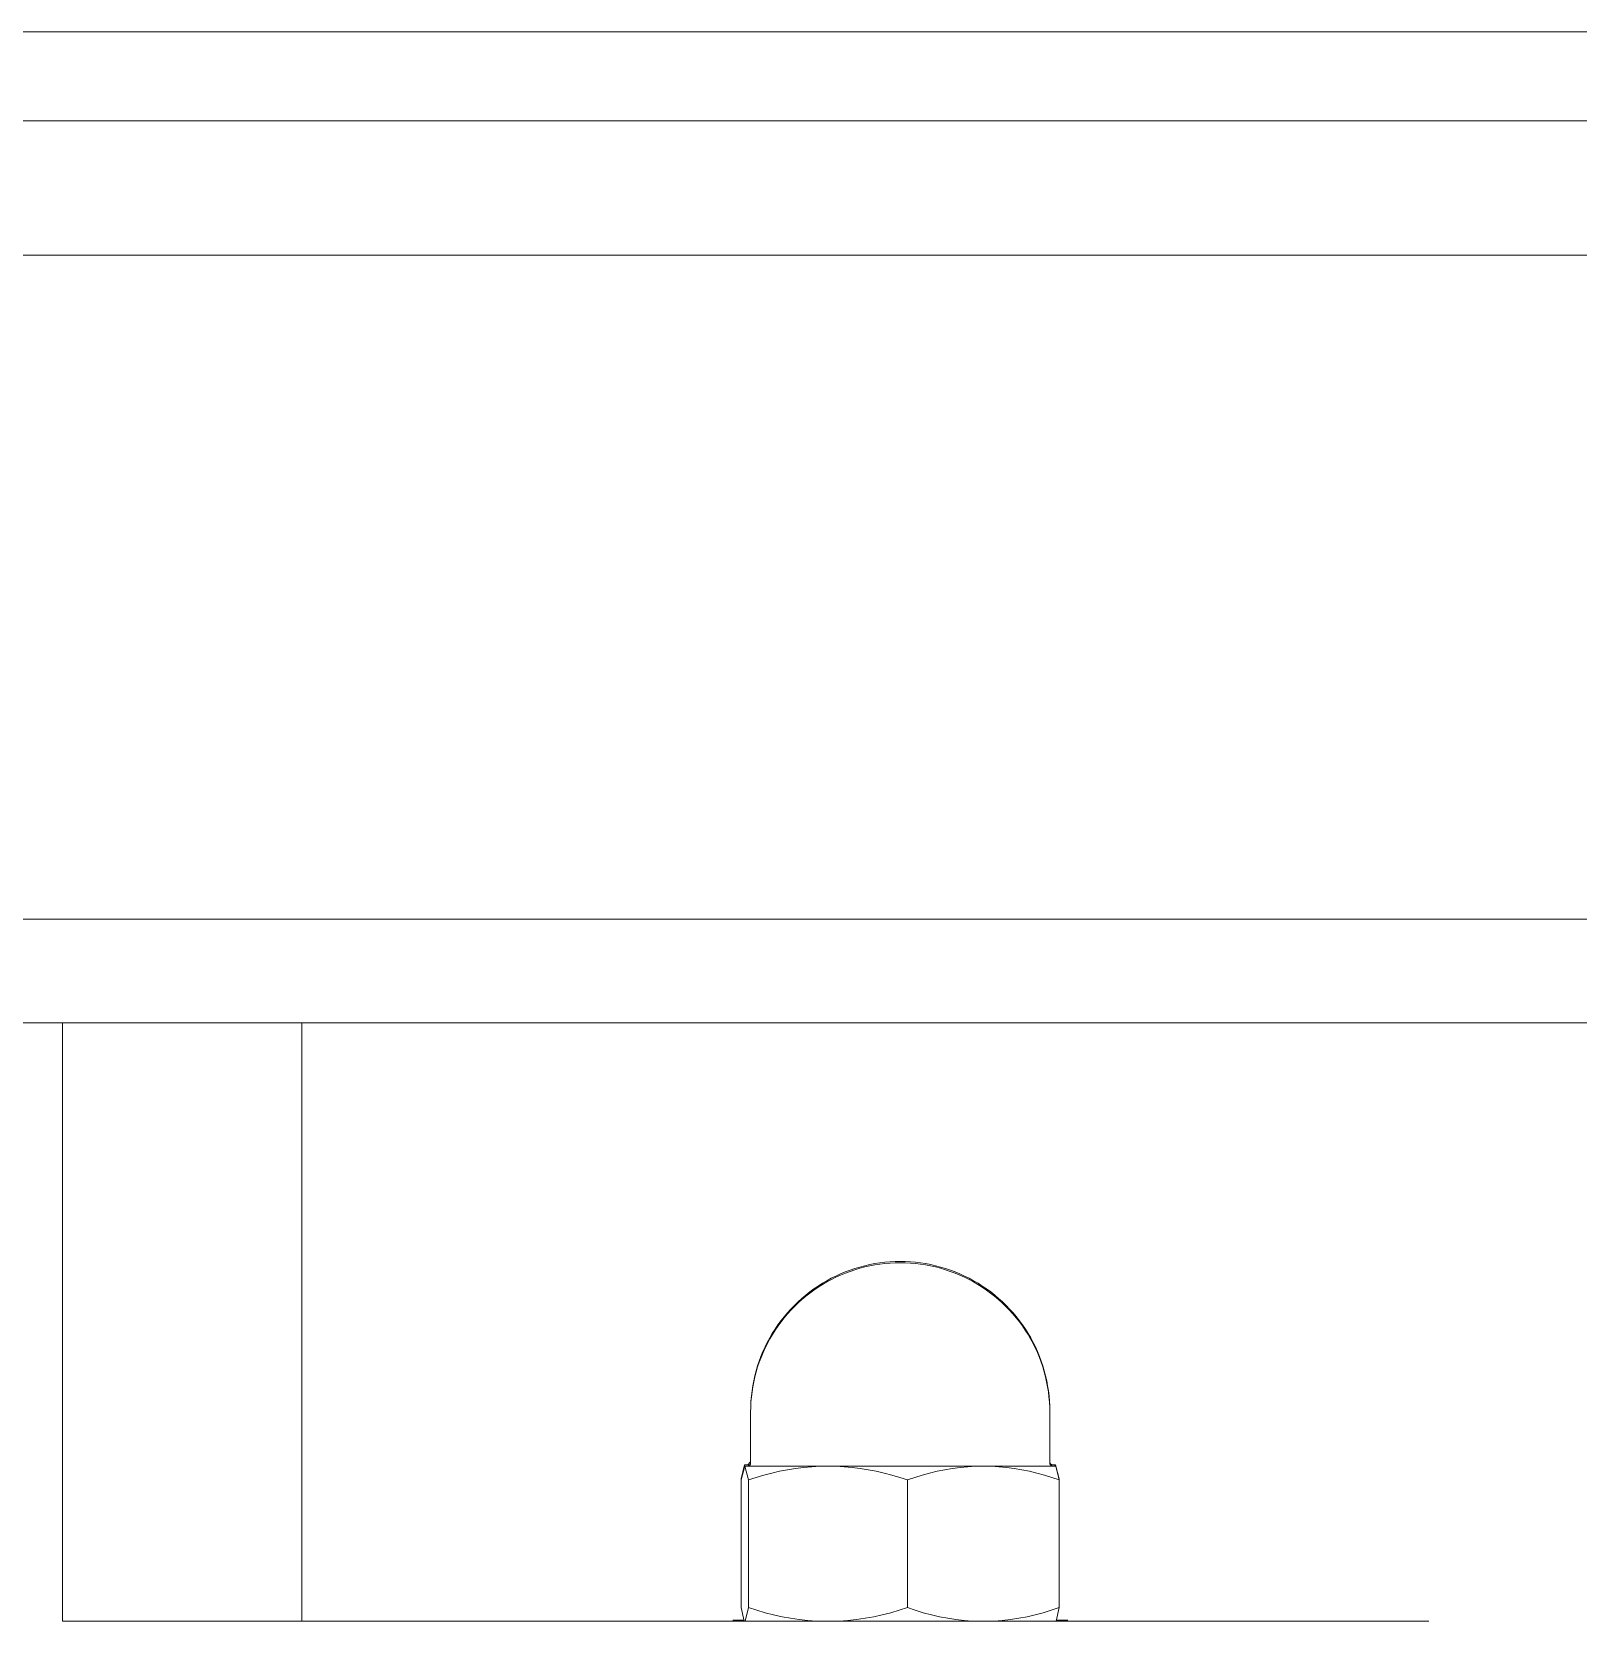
# Model space of a CAD drawing. Header units: inches. Extents: x -16 to 183, y -17 to 123.
# Drawn here: x -5.372 to -2.828, y 105.424 to 108.04 of the extents above; entities that cross this region are included whole.
import ezdxf

# ---------------------------------------------------------------- set-up
doc = ezdxf.new("R2010")
doc.units = ezdxf.units.IN
doc.layers.add('ZANO_R', color=7, linetype='Continuous', lineweight=0)

msp = doc.modelspace()

# ---------------------------------------------------------------- linework, layer by layer
at = {"layer": 'ZANO_R'}
for p, q in [((62.98564, 108.0405), (-7.48676, 108.0405)), ((-7.48676, 107.8939), (62.98564, 107.8939)), ((62.98564, 107.67262), (-7.48676, 107.67262)), ((-7.48676, 106.58005), (62.98564, 106.58005)), ((62.98564, 106.40938), (-7.48676, 106.40938)), ((-5.3214, 105.42448), (-5.3214, 106.40938)), ((-4.9277, 105.42448), (-4.9277, 106.40938)), ((-4.03383, 105.99937), (-4.02595, 106.00232)), ((-4.02595, 106.00232), (-4.01798, 106.00501)), ((-4.02585, 106.00033), (-4.01789, 106.00301)), ((-4.01798, 106.00501), (-4.00992, 106.00742)), ((-4.01789, 106.00301), (-4.00984, 106.00542)), ((-4.00992, 106.00742), (-4.00178, 106.00955)), ((-4.00984, 106.00542), (-4.00171, 106.00755)), ((-4.00178, 106.00955), (-3.99358, 106.01141)), ((-4.00171, 106.00755), (-3.99351, 106.0094)), ((-3.99358, 106.01141), (-3.98531, 106.01298)), ((-3.99351, 106.0094), (-3.98526, 106.01096)), ((-3.98531, 106.01298), (-3.977, 106.01427)), ((-3.98526, 106.01096), (-3.97696, 106.01225)), ((-3.977, 106.01427), (-3.96865, 106.01528)), ((-3.97696, 106.01225), (-3.96862, 106.01325)), ((-3.96865, 106.01528), (-3.96026, 106.01599)), ((-3.96862, 106.01325), (-3.96024, 106.01397)), ((-3.96026, 106.01599), (-3.95186, 106.01642)), ((-3.96024, 106.01397), (-3.95185, 106.0144)), ((-3.95186, 106.01642), (-3.94345, 106.01657)), ((-3.95185, 106.0144), (-3.94345, 106.01454)), ((-3.94345, 106.01657), (-3.93504, 106.01642)), ((-3.94345, 106.01454), (-3.93505, 106.0144)), ((-3.93505, 106.0144), (-3.92666, 106.01397)), ((-3.93504, 106.01642), (-3.92664, 106.01599)), ((-3.92666, 106.01397), (-3.91829, 106.01325)), ((-3.92664, 106.01599), (-3.91826, 106.01528)), ((-3.91829, 106.01325), (-3.90995, 106.01225)), ((-3.91826, 106.01528), (-3.9099, 106.01427)), ((-3.90995, 106.01225), (-3.90164, 106.01096)), ((-3.9099, 106.01427), (-3.90159, 106.01298)), ((-3.90164, 106.01096), (-3.89339, 106.0094)), ((-3.90159, 106.01298), (-3.89333, 106.01141)), ((-3.89339, 106.0094), (-3.88519, 106.00755)), ((-3.89333, 106.01141), (-3.88512, 106.00955)), ((-3.88519, 106.00755), (-3.87706, 106.00542)), ((-3.88512, 106.00955), (-3.87698, 106.00742)), ((-3.87706, 106.00542), (-3.86901, 106.00301)), ((-3.87698, 106.00742), (-3.86892, 106.00501)), ((-3.86901, 106.00301), (-3.86105, 106.00033)), ((-3.86892, 106.00501), (-3.86095, 106.00232)), ((-3.86095, 106.00232), (-3.85307, 105.99937)), ((-4.08551, 105.97142), (-4.07856, 105.97616)), ((-4.07856, 105.97616), (-4.07145, 105.98066)), ((-4.07841, 105.97423), (-4.0713, 105.97872)), ((-4.07145, 105.98066), (-4.06419, 105.98491)), ((-4.0713, 105.97872), (-4.06405, 105.98296)), ((-4.06419, 105.98491), (-4.05679, 105.98891)), ((-4.06405, 105.98296), (-4.05666, 105.98695)), ((-4.05679, 105.98891), (-4.04926, 105.99266)), ((-4.05666, 105.98695), (-4.04913, 105.99069)), ((-4.04926, 105.99266), (-4.0416, 105.99615)), ((-4.04913, 105.99069), (-4.04148, 105.99417)), ((-4.0416, 105.99615), (-4.03383, 105.99937)), ((-4.04148, 105.99417), (-4.03372, 105.99739)), ((-4.03372, 105.99739), (-4.02585, 106.00033)), ((-3.86105, 106.00033), (-3.85318, 105.99739)), ((-3.85318, 105.99739), (-3.84542, 105.99417)), ((-3.85307, 105.99937), (-3.8453, 105.99615)), ((-3.84542, 105.99417), (-3.83777, 105.99069)), ((-3.8453, 105.99615), (-3.83765, 105.99266)), ((-3.83777, 105.99069), (-3.83025, 105.98695)), ((-3.83765, 105.99266), (-3.83011, 105.98891)), ((-3.83025, 105.98695), (-3.82285, 105.98296)), ((-3.83011, 105.98891), (-3.82271, 105.98491)), ((-3.82285, 105.98296), (-3.8156, 105.97872)), ((-3.82271, 105.98491), (-3.81545, 105.98066)), ((-3.8156, 105.97872), (-3.8085, 105.97423)), ((-3.81545, 105.98066), (-3.80835, 105.97616)), ((-3.80835, 105.97616), (-3.80139, 105.97142)), ((-4.11762, 105.94432), (-4.11157, 105.95018)), ((-4.11157, 105.95018), (-4.10533, 105.95582)), ((-4.1114, 105.94831), (-4.10517, 105.95394)), ((-4.10533, 105.95582), (-4.09891, 105.96124)), ((-4.10517, 105.95394), (-4.09874, 105.95935)), ((-4.09891, 105.96124), (-4.09229, 105.96645)), ((-4.09874, 105.95935), (-4.09213, 105.96454)), ((-4.09229, 105.96645), (-4.08551, 105.97142)), ((-4.09213, 105.96454), (-4.08535, 105.96951)), ((-4.08535, 105.96951), (-4.07841, 105.97423)), ((-3.8085, 105.97423), (-3.80155, 105.96951)), ((-3.80155, 105.96951), (-3.79477, 105.96454)), ((-3.80139, 105.97142), (-3.79461, 105.96645)), ((-3.79477, 105.96454), (-3.78816, 105.95935)), ((-3.79461, 105.96645), (-3.788, 105.96124)), ((-3.78816, 105.95935), (-3.78174, 105.95394)), ((-3.788, 105.96124), (-3.78157, 105.95582)), ((-3.78174, 105.95394), (-3.7755, 105.94831)), ((-3.78157, 105.95582), (-3.77533, 105.95018)), ((-3.77533, 105.95018), (-3.76928, 105.94432)), ((-4.13969, 105.91895), (-4.1345, 105.92558)), ((-4.13952, 105.91716), (-4.13433, 105.92377)), ((-4.1345, 105.92558), (-4.12909, 105.93202)), ((-4.13433, 105.92377), (-4.12891, 105.93019)), ((-4.12909, 105.93202), (-4.12346, 105.93827)), ((-4.12891, 105.93019), (-4.12328, 105.93643)), ((-4.12346, 105.93827), (-4.11762, 105.94432)), ((-4.12328, 105.93643), (-4.11744, 105.94247)), ((-4.11744, 105.94247), (-4.1114, 105.94831)), ((-3.7755, 105.94831), (-3.76946, 105.94247)), ((-3.76946, 105.94247), (-3.76362, 105.93643)), ((-3.76928, 105.94432), (-3.76344, 105.93827)), ((-3.76362, 105.93643), (-3.75799, 105.93019)), ((-3.76344, 105.93827), (-3.75781, 105.93202)), ((-3.75799, 105.93019), (-3.75258, 105.92377)), ((-3.75781, 105.93202), (-3.7524, 105.92558)), ((-3.75258, 105.92377), (-3.74739, 105.91716)), ((-3.7524, 105.92558), (-3.74721, 105.91895)), ((-4.1581, 105.89081), (-4.15386, 105.89808)), ((-4.15793, 105.88908), (-4.15369, 105.89633)), ((-4.15386, 105.89808), (-4.14938, 105.9052)), ((-4.15369, 105.89633), (-4.1492, 105.90343)), ((-4.14938, 105.9052), (-4.14465, 105.91216)), ((-4.1492, 105.90343), (-4.14448, 105.91038)), ((-4.14465, 105.91216), (-4.13969, 105.91895)), ((-4.14448, 105.91038), (-4.13952, 105.91716)), ((-3.74739, 105.91716), (-3.74243, 105.91038)), ((-3.74721, 105.91895), (-3.74225, 105.91216)), ((-3.74243, 105.91038), (-3.7377, 105.90343)), ((-3.74225, 105.91216), (-3.73753, 105.9052)), ((-3.7377, 105.90343), (-3.73321, 105.89633)), ((-3.73753, 105.9052), (-3.73304, 105.89808)), ((-3.73321, 105.89633), (-3.72897, 105.88908)), ((-3.73304, 105.89808), (-3.72881, 105.89081)), ((-4.16929, 105.8682), (-4.16582, 105.87587)), ((-4.16914, 105.86651), (-4.16566, 105.87416)), ((-4.16582, 105.87587), (-4.16208, 105.88341)), ((-4.16566, 105.87416), (-4.16193, 105.88168)), ((-4.16208, 105.88341), (-4.1581, 105.89081)), ((-4.16193, 105.88168), (-4.15793, 105.88908)), ((-3.72897, 105.88908), (-3.72498, 105.88168)), ((-3.72881, 105.89081), (-3.72482, 105.88341)), ((-3.72498, 105.88168), (-3.72124, 105.87416)), ((-3.72482, 105.88341), (-3.72109, 105.87587)), ((-3.72124, 105.87416), (-3.71776, 105.86651)), ((-3.72109, 105.87587), (-3.71762, 105.8682)), ((-4.1805, 105.8365), (-4.1781, 105.84457)), ((-4.1781, 105.84457), (-4.17544, 105.85254)), ((-4.17799, 105.84292), (-4.17531, 105.85088)), ((-4.17544, 105.85254), (-4.1725, 105.86043)), ((-4.17531, 105.85088), (-4.17236, 105.85875)), ((-4.1725, 105.86043), (-4.16929, 105.8682)), ((-4.17236, 105.85875), (-4.16914, 105.86651)), ((-3.71776, 105.86651), (-3.71454, 105.85875)), ((-3.71762, 105.8682), (-3.71441, 105.86043)), ((-3.71454, 105.85875), (-3.7116, 105.85088)), ((-3.71441, 105.86043), (-3.71147, 105.85254)), ((-3.7116, 105.85088), (-3.70892, 105.84292)), ((-3.71147, 105.85254), (-3.7088, 105.84457)), ((-3.7088, 105.84457), (-3.7064, 105.8365)), ((-4.18601, 105.81188), (-4.18445, 105.82015)), ((-4.18594, 105.81029), (-4.18437, 105.81854)), ((-4.18445, 105.82015), (-4.18262, 105.82836)), ((-4.18437, 105.81854), (-4.18252, 105.82674)), ((-4.18262, 105.82836), (-4.1805, 105.8365)), ((-4.18252, 105.82674), (-4.18039, 105.83487)), ((-4.18039, 105.83487), (-4.17799, 105.84292)), ((-3.70892, 105.84292), (-3.70651, 105.83487)), ((-3.70651, 105.83487), (-3.70439, 105.82674)), ((-3.7064, 105.8365), (-3.70429, 105.82836)), ((-3.70439, 105.82674), (-3.70254, 105.81854)), ((-3.70429, 105.82836), (-3.70245, 105.82015)), ((-3.70254, 105.81854), (-3.70097, 105.81029)), ((-3.70245, 105.82015), (-3.70089, 105.81188)), ((-4.18897, 105.78683), (-4.18827, 105.79521)), ((-4.18894, 105.78527), (-4.18822, 105.79364)), ((-4.18827, 105.79521), (-4.18728, 105.80357)), ((-4.18822, 105.79364), (-4.18722, 105.80198)), ((-4.18728, 105.80357), (-4.18601, 105.81188)), ((-4.18722, 105.80198), (-4.18594, 105.81029)), ((-3.70097, 105.81029), (-3.69968, 105.80198)), ((-3.70089, 105.81188), (-3.69962, 105.80357)), ((-3.69968, 105.80198), (-3.69868, 105.79364)), ((-3.69962, 105.80357), (-3.69863, 105.79521)), ((-3.69868, 105.79364), (-3.69796, 105.78527)), ((-3.69863, 105.79521), (-3.69793, 105.78683)), ((-4.18951, 105.76848), (-4.18937, 105.77688)), ((-4.18951, 105.68462), (-4.18951, 105.76848)), ((-4.18939, 105.77842), (-4.18897, 105.78683)), ((-4.18937, 105.77688), (-4.18894, 105.78527)), ((-3.69796, 105.78527), (-3.69753, 105.77688)), ((-3.69793, 105.78683), (-3.69752, 105.77842)), ((-3.69753, 105.77688), (-3.69739, 105.76848)), ((-3.69739, 105.76848), (-3.69739, 105.68462)), ((-4.20505, 105.65907), (-4.19953, 105.68182)), ((-4.20505, 105.65704), (-4.19915, 105.6799)), ((-4.19953, 105.68182), (-4.19936, 105.68192)), ((-4.19935, 105.68192), (-4.19936, 105.68192)), ((-4.19936, 105.68192), (-4.19936, 105.68192)), ((-4.19936, 105.68192), (-4.19936, 105.68192)), ((-4.19936, 105.68192), (-4.19935, 105.68192)), ((-4.19935, 105.68192), (-4.19935, 105.68192)), ((-4.19935, 105.68192), (-4.19928, 105.68192)), ((-4.19928, 105.68192), (-4.19892, 105.68192)), ((-4.19915, 105.6799), (-4.19325, 105.65704)), ((-4.06626, 105.6799), (-4.19897, 105.6799)), ((-4.19892, 105.68192), (-4.1973, 105.68192)), ((-4.1973, 105.68192), (-4.19036, 105.68192)), ((-4.19408, 105.68195), (-4.18951, 105.68665)), ((-4.19369, 105.67997), (-4.19353, 105.67999)), ((-4.19353, 105.67999), (-4.19337, 105.68001)), ((-4.19337, 105.68001), (-4.19322, 105.68004)), ((-4.19325, 105.65704), (-4.18058, 105.66119)), ((-4.19322, 105.68004), (-4.19306, 105.68008)), ((-4.19306, 105.68008), (-4.19291, 105.68012)), ((-4.19291, 105.68012), (-4.19275, 105.68016)), ((-4.19275, 105.68016), (-4.1926, 105.68021)), ((-4.1926, 105.68021), (-4.19245, 105.68027)), ((-4.19245, 105.68027), (-4.19231, 105.68033)), ((-4.19231, 105.68033), (-4.19216, 105.6804)), ((-4.19216, 105.6804), (-4.19202, 105.68047)), ((-4.19202, 105.68047), (-4.19188, 105.68054)), ((-4.19188, 105.68054), (-4.19174, 105.68062)), ((-4.19174, 105.68062), (-4.19161, 105.68071)), ((-4.19161, 105.68071), (-4.19147, 105.6808)), ((-4.19147, 105.6808), (-4.19135, 105.68089)), ((-4.19135, 105.68089), (-4.19122, 105.68099)), ((-4.19122, 105.68099), (-4.1911, 105.6811)), ((-4.1911, 105.6811), (-4.19098, 105.6812)), ((-4.19098, 105.6812), (-4.19087, 105.68131)), ((-4.19087, 105.68131), (-4.19076, 105.68143)), ((-4.19076, 105.68143), (-4.19065, 105.68155)), ((-4.19065, 105.68155), (-4.19055, 105.68167)), ((-4.19055, 105.68167), (-4.19045, 105.6818)), ((-4.19045, 105.6818), (-4.19036, 105.68193)), ((-4.19036, 105.68193), (-4.19027, 105.68206)), ((-4.19027, 105.68206), (-4.19018, 105.68219)), ((-4.19018, 105.68219), (-4.1901, 105.68233)), ((-4.1901, 105.68233), (-4.19003, 105.68247)), ((-4.19003, 105.68247), (-4.18996, 105.68261)), ((-4.18996, 105.68261), (-4.18989, 105.68276)), ((-4.18989, 105.68276), (-4.18983, 105.68291)), ((-4.18983, 105.68291), (-4.18978, 105.68306)), ((-4.18978, 105.68306), (-4.18973, 105.68321)), ((-4.18973, 105.68321), (-4.18968, 105.68336)), ((-4.18968, 105.68336), (-4.18964, 105.68352)), ((-4.18964, 105.68352), (-4.18961, 105.68367)), ((-4.18961, 105.68367), (-4.18958, 105.68383)), ((-4.18958, 105.68383), (-4.18955, 105.68399)), ((-4.18955, 105.68399), (-4.18954, 105.68414)), ((-4.18954, 105.68414), (-4.18952, 105.6843)), ((-4.18952, 105.68446), (-4.18951, 105.68462)), ((-4.18952, 105.6843), (-4.18952, 105.68446)), ((-4.18058, 105.66119), (-4.16779, 105.66494)), ((-4.16779, 105.66494), (-4.15488, 105.66827)), ((-4.15488, 105.66827), (-4.14187, 105.67119)), ((-4.14187, 105.67119), (-4.12877, 105.6737)), ((-4.12877, 105.6737), (-4.1156, 105.67578)), ((-4.1156, 105.67578), (-4.10237, 105.67745)), ((-4.10237, 105.67745), (-4.08909, 105.67869)), ((-4.08909, 105.67869), (-4.07578, 105.67951)), ((-4.07578, 105.67951), (-4.06245, 105.6799)), ((-4.06245, 105.6799), (-4.04913, 105.67951)), ((-3.81042, 105.6799), (-4.05911, 105.6799)), ((-4.04913, 105.67951), (-4.03582, 105.67869)), ((-4.03582, 105.67869), (-4.02254, 105.67745)), ((-4.02254, 105.67745), (-4.00931, 105.67578)), ((-4.00931, 105.67578), (-3.99614, 105.6737)), ((-3.99614, 105.6737), (-3.98304, 105.67119)), ((-3.98304, 105.67119), (-3.97003, 105.66827)), ((-3.97003, 105.66827), (-3.95712, 105.66494)), ((-3.95712, 105.66494), (-3.94433, 105.66119)), ((-3.94433, 105.66119), (-3.93165, 105.65704)), ((-3.93165, 105.65704), (-3.91959, 105.66119)), ((-3.91959, 105.66119), (-3.9074, 105.66493)), ((-3.9074, 105.66493), (-3.89508, 105.66826)), ((-3.89508, 105.66826), (-3.88267, 105.67118)), ((-3.88267, 105.67118), (-3.87016, 105.67369)), ((-3.87016, 105.67369), (-3.85757, 105.67577)), ((-3.85757, 105.67577), (-3.84493, 105.67744)), ((-3.84493, 105.67744), (-3.83223, 105.67868)), ((-3.83223, 105.67868), (-3.8195, 105.6795)), ((-3.8195, 105.6795), (-3.80675, 105.6799)), ((-3.80675, 105.6799), (-3.794, 105.6795)), ((-3.71795, 105.6799), (-3.80352, 105.6799)), ((-3.794, 105.6795), (-3.78127, 105.67868)), ((-3.78127, 105.67868), (-3.76858, 105.67744)), ((-3.76858, 105.67744), (-3.75593, 105.67577)), ((-3.75593, 105.67577), (-3.74335, 105.67368)), ((-3.74335, 105.67368), (-3.73084, 105.67118)), ((-3.73084, 105.67118), (-3.71842, 105.66826)), ((-3.71842, 105.66826), (-3.70611, 105.66492)), ((-3.69476, 105.6799), (-3.71795, 105.6799)), ((-3.70611, 105.66492), (-3.69392, 105.66118)), ((-3.69739, 105.68665), (-3.69739, 105.68648)), ((-3.69739, 105.68648), (-3.69738, 105.68632)), ((-3.69739, 105.68462), (-3.69739, 105.68446)), ((-3.69739, 105.68446), (-3.69738, 105.6843)), ((-3.69738, 105.68632), (-3.69736, 105.68616)), ((-3.69738, 105.6843), (-3.69737, 105.68414)), ((-3.69737, 105.68414), (-3.69735, 105.68399)), ((-3.69736, 105.68616), (-3.69734, 105.686)), ((-3.69735, 105.68399), (-3.69732, 105.68383)), ((-3.69734, 105.686), (-3.69732, 105.68584)), ((-3.69732, 105.68584), (-3.69729, 105.68567)), ((-3.69732, 105.68383), (-3.6973, 105.68367)), ((-3.6973, 105.68367), (-3.69726, 105.68352)), ((-3.69729, 105.68567), (-3.69725, 105.68552)), ((-3.69726, 105.68352), (-3.69722, 105.68336)), ((-3.69725, 105.68552), (-3.69721, 105.68536)), ((-3.69722, 105.68336), (-3.69718, 105.68321)), ((-3.69721, 105.68536), (-3.69716, 105.6852)), ((-3.69718, 105.68321), (-3.69713, 105.68306)), ((-3.69716, 105.6852), (-3.69711, 105.68505)), ((-3.69713, 105.68306), (-3.69707, 105.68291)), ((-3.69711, 105.68505), (-3.69705, 105.68489)), ((-3.69707, 105.68291), (-3.69701, 105.68276)), ((-3.69705, 105.68489), (-3.69699, 105.68474)), ((-3.69701, 105.68276), (-3.69695, 105.68261)), ((-3.69699, 105.68474), (-3.69692, 105.6846)), ((-3.69695, 105.68261), (-3.69687, 105.68247)), ((-3.69692, 105.6846), (-3.69685, 105.68445)), ((-3.69687, 105.68247), (-3.6968, 105.68233)), ((-3.69685, 105.68445), (-3.69677, 105.68431)), ((-3.6968, 105.68233), (-3.69672, 105.68219)), ((-3.69677, 105.68431), (-3.69669, 105.68417)), ((-3.69672, 105.68219), (-3.69663, 105.68206)), ((-3.69669, 105.68417), (-3.6966, 105.68403)), ((-3.69663, 105.68206), (-3.69655, 105.68193)), ((-3.6966, 105.68403), (-3.6965, 105.6839)), ((-3.69655, 105.68193), (-3.69645, 105.6818)), ((-3.69654, 105.68192), (-3.68775, 105.68192)), ((-3.6965, 105.6839), (-3.69641, 105.68376)), ((-3.69645, 105.6818), (-3.69635, 105.68167)), ((-3.69641, 105.68376), (-3.69631, 105.68364)), ((-3.69635, 105.68167), (-3.69625, 105.68155)), ((-3.69631, 105.68364), (-3.6962, 105.68351)), ((-3.69625, 105.68155), (-3.69614, 105.68143)), ((-3.6962, 105.68351), (-3.69609, 105.68339)), ((-3.69614, 105.68143), (-3.69603, 105.68131)), ((-3.69609, 105.68339), (-3.69597, 105.68328)), ((-3.69603, 105.68131), (-3.69592, 105.6812)), ((-3.69597, 105.68328), (-3.69586, 105.68316)), ((-3.69592, 105.6812), (-3.6958, 105.6811)), ((-3.69586, 105.68316), (-3.69573, 105.68306)), ((-3.6958, 105.6811), (-3.69568, 105.68099)), ((-3.69573, 105.68306), (-3.69561, 105.68295)), ((-3.69568, 105.68099), (-3.69556, 105.68089)), ((-3.69561, 105.68295), (-3.69548, 105.68285)), ((-3.69556, 105.68089), (-3.69543, 105.6808)), ((-3.69548, 105.68285), (-3.69535, 105.68276)), ((-3.69543, 105.6808), (-3.6953, 105.68071)), ((-3.69535, 105.68276), (-3.69521, 105.68267)), ((-3.6953, 105.68071), (-3.69516, 105.68062)), ((-3.69521, 105.68267), (-3.69507, 105.68258)), ((-3.69516, 105.68062), (-3.69502, 105.68054)), ((-3.69507, 105.68258), (-3.69493, 105.6825)), ((-3.69502, 105.68054), (-3.69488, 105.68047)), ((-3.69493, 105.6825), (-3.69478, 105.68243)), ((-3.69488, 105.68047), (-3.69474, 105.6804)), ((-3.69478, 105.68243), (-3.69464, 105.68235)), ((-3.68919, 105.6799), (-3.69476, 105.6799)), ((-3.69474, 105.6804), (-3.6946, 105.68033)), ((-3.69464, 105.68235), (-3.69449, 105.68229)), ((-3.6946, 105.68033), (-3.69445, 105.68027)), ((-3.69449, 105.68229), (-3.69434, 105.68223)), ((-3.69445, 105.68027), (-3.6943, 105.68021)), ((-3.69434, 105.68223), (-3.69418, 105.68217)), ((-3.6943, 105.68021), (-3.69415, 105.68016)), ((-3.69418, 105.68217), (-3.69403, 105.68212)), ((-3.69415, 105.68016), (-3.694, 105.68012)), ((-3.69403, 105.68212), (-3.69387, 105.68208)), ((-3.694, 105.68012), (-3.69384, 105.68007)), ((-3.69392, 105.66118), (-3.68185, 105.65704)), ((-3.69387, 105.68208), (-3.69371, 105.68204)), ((-3.69384, 105.68007), (-3.69369, 105.68004)), ((-3.69371, 105.68204), (-3.69355, 105.68201)), ((-3.69369, 105.68004), (-3.69353, 105.68001)), ((-3.69353, 105.68001), (-3.69337, 105.67998)), ((-3.69337, 105.67998), (-3.69321, 105.67997)), ((-3.68793, 105.6819), (-3.68945, 105.6799)), ((-3.68789, 105.6799), (-3.68919, 105.6799)), ((-3.68761, 105.6799), (-3.68789, 105.6799)), ((-3.68185, 105.65907), (-3.68775, 105.68192)), ((-3.68755, 105.6799), (-3.68761, 105.6799)), ((-3.68756, 105.6799), (-3.68755, 105.6799)), ((-3.68755, 105.6799), (-3.68737, 105.6798)), ((-3.68755, 105.6799), (-3.68755, 105.6799)), ((-3.68755, 105.6799), (-3.68755, 105.6799)), ((-3.68185, 105.65704), (-3.68737, 105.6798)), ((-4.20475, 105.65917), (-4.20505, 105.65907)), ((-4.20505, 105.65704), (-4.20505, 105.65907)), ((-4.20505, 105.44685), (-4.20505, 105.65704)), ((-4.19325, 105.44685), (-4.19325, 105.65704)), ((-3.93165, 105.65704), (-3.93165, 105.44685)), ((-3.68185, 105.65704), (-3.68185, 105.65907)), ((-3.68185, 105.44685), (-3.68185, 105.65704)), ((-4.20085, 105.42602), (-4.21904, 105.42602)), ((-4.19999, 105.42448), (-4.20505, 105.44685)), ((-4.19325, 105.44685), (-4.19832, 105.42448)), ((-4.17959, 105.44244), (-4.19325, 105.44685)), ((-4.16579, 105.43848), (-4.17959, 105.44244)), ((-4.15186, 105.43499), (-4.16579, 105.43848)), ((-4.13782, 105.43195), (-4.15186, 105.43499)), ((-4.1237, 105.42938), (-4.13782, 105.43195)), ((-4.10949, 105.42728), (-4.1237, 105.42938)), ((-4.09523, 105.42564), (-4.10949, 105.42728)), ((-4.08092, 105.42448), (-4.09523, 105.42564)), ((-4.02972, 105.42564), (-4.04404, 105.42448)), ((-4.01545, 105.42727), (-4.02972, 105.42564)), ((-4.00124, 105.42938), (-4.01545, 105.42727)), ((-3.98711, 105.43195), (-4.00124, 105.42938)), ((-3.97307, 105.43498), (-3.98711, 105.43195)), ((-3.95913, 105.43848), (-3.97307, 105.43498)), ((-3.94532, 105.44244), (-3.95913, 105.43848)), ((-3.93165, 105.44685), (-3.94532, 105.44244)), ((-3.93165, 105.44685), (-3.91863, 105.44244)), ((-3.91863, 105.44244), (-3.90547, 105.43849)), ((-3.90547, 105.43849), (-3.89217, 105.435)), ((-3.89217, 105.435), (-3.87877, 105.43196)), ((-3.87877, 105.43196), (-3.86526, 105.42939)), ((-3.86526, 105.42939), (-3.85168, 105.42728)), ((-3.85168, 105.42728), (-3.83803, 105.42565)), ((-3.83803, 105.42565), (-3.82433, 105.42448)), ((-3.78929, 105.42448), (-3.77558, 105.42564)), ((-3.77558, 105.42564), (-3.76192, 105.42727)), ((-3.76192, 105.42727), (-3.74832, 105.42938)), ((-3.74832, 105.42938), (-3.7348, 105.43195)), ((-3.7348, 105.43195), (-3.72138, 105.43499)), ((-3.72138, 105.43499), (-3.70807, 105.43848)), ((-3.70807, 105.43848), (-3.69489, 105.44244)), ((-3.69489, 105.44244), (-3.68185, 105.44685)), ((-3.68692, 105.42448), (-3.68185, 105.44685)), ((-3.66786, 105.42602), (-3.68605, 105.42602)), ((-5.3214, 105.42448), (-4.9277, 105.42448)), ((-4.9277, 105.42448), (-3.07373, 105.42448))]:
    msp.add_line(p, q, dxfattribs=at)

doc.saveas('drawing.dxf')
